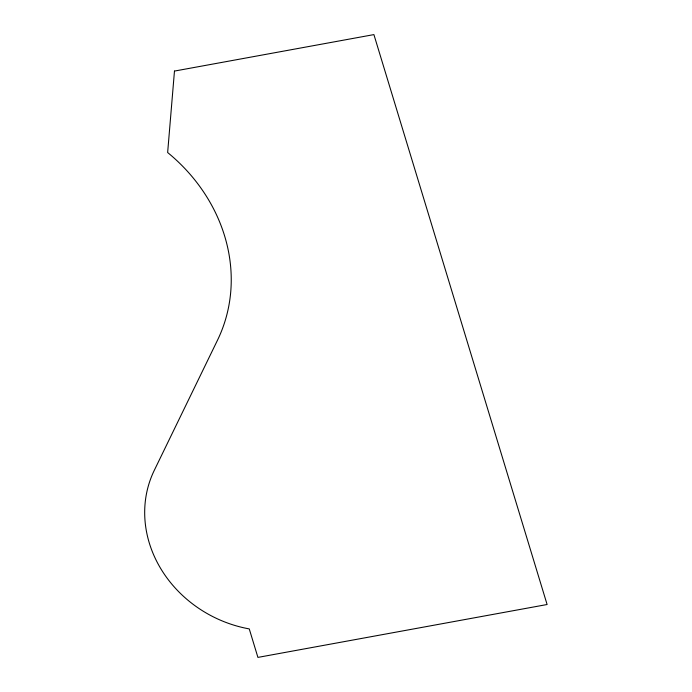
<?xml version="1.0" encoding="UTF-8"?>
<svg xmlns="http://www.w3.org/2000/svg" width="692" height="692" viewBox="0 0 692 692"><rect width="100%" height="100%" fill="white"/><g stroke="black" fill="none" stroke-linecap="round" stroke-linejoin="round"><path stroke-width="1.04" d="M174.47 71.077L167.646 152.534A170.76 152.015 26.2 0 1 217.496 340.204L154.255 470.413A118.868 105.815 26.2 0 0 249.258 628.907L257.917 657.4L547.104 604.514L373.905 34.6L174.47 71.077"/></g></svg>
